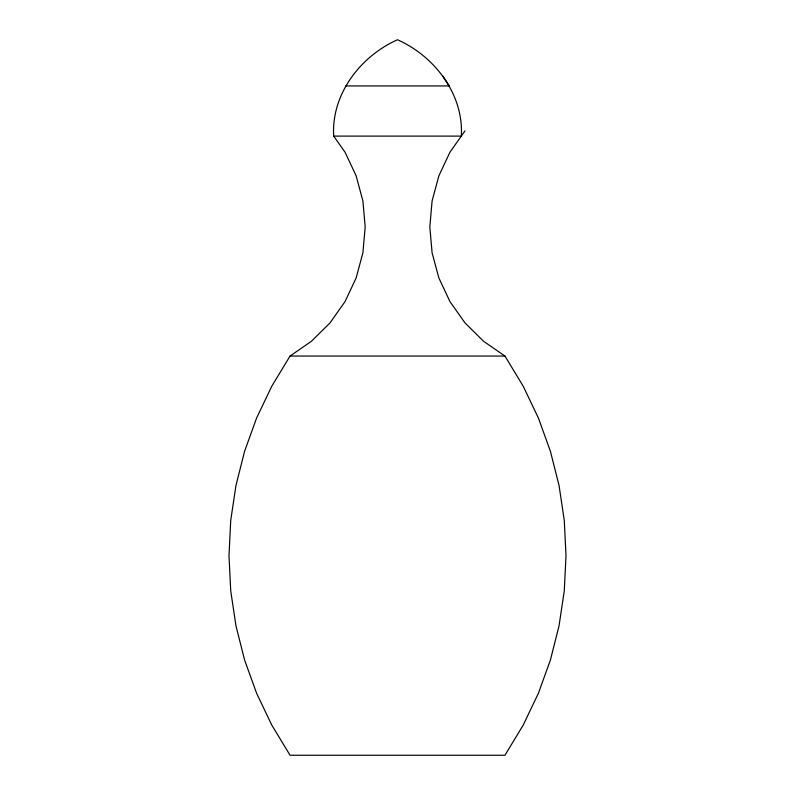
<?xml version="1.0" encoding="UTF-8"?>
<svg xmlns="http://www.w3.org/2000/svg" width="795" height="795" viewBox="0 0 795 795"><rect width="100%" height="100%" fill="white"/><g stroke="black" fill="none" stroke-linecap="round" stroke-linejoin="round"><path stroke-width="1.19" d="M333.681 136.104L461.319 136.104C463.843 94.337 434.587 56.226 397.5 39.75C360.413 56.226 331.157 94.347 333.681 136.104L345.03 152.183L356.11 175.774L362.898 200.936L365.183 226.893L362.898 252.85L356.11 278.012L345.03 301.603L330.005 322.899L311.481 341.234L290.046 356.051L271.771 386.241L256.576 418.091L244.592 451.282L235.956 485.497L230.729 520.397L228.99 555.645L230.729 590.894L235.956 625.794L244.592 660.009L256.576 693.21L271.771 725.06L290.046 755.25L504.954 755.25L523.229 725.06L538.424 693.21L550.408 660.009L559.044 625.794L564.271 590.894L566.01 555.645L564.271 520.397L559.044 485.497L550.408 451.282L538.424 418.091L523.229 386.241L504.954 356.051L483.519 341.234L464.996 322.899L449.97 301.603L438.89 278.012L432.102 252.85L429.817 226.893L432.102 200.936L438.89 175.774L449.97 152.183L464.996 130.887M345.765 85.94L449.235 85.94L442.805 76.082M290.046 356.051L504.954 356.051"/></g></svg>
